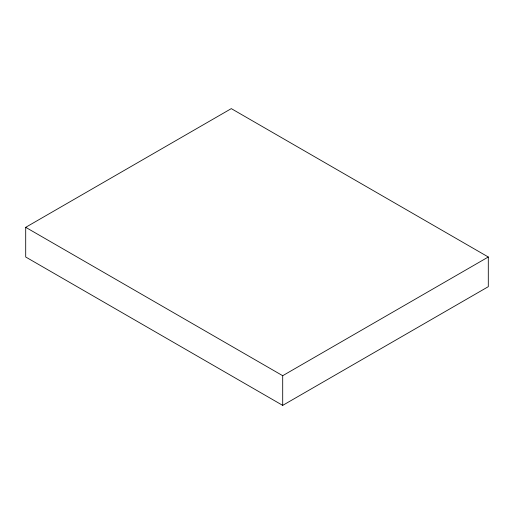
<?xml version="1.0" encoding="UTF-8"?>
<svg xmlns="http://www.w3.org/2000/svg" width="514" height="514" viewBox="0 0 514 514"><rect width="100%" height="100%" fill="white"/><g stroke="black" fill="none" stroke-linecap="round" stroke-linejoin="round"><path stroke-width="0.77" d="M25.7 227.323L231.3 108.621L488.3 257L488.3 286.677L282.7 405.379L25.7 257L25.7 227.323L282.7 375.702L488.3 257M282.7 375.702L282.7 405.379"/></g></svg>
